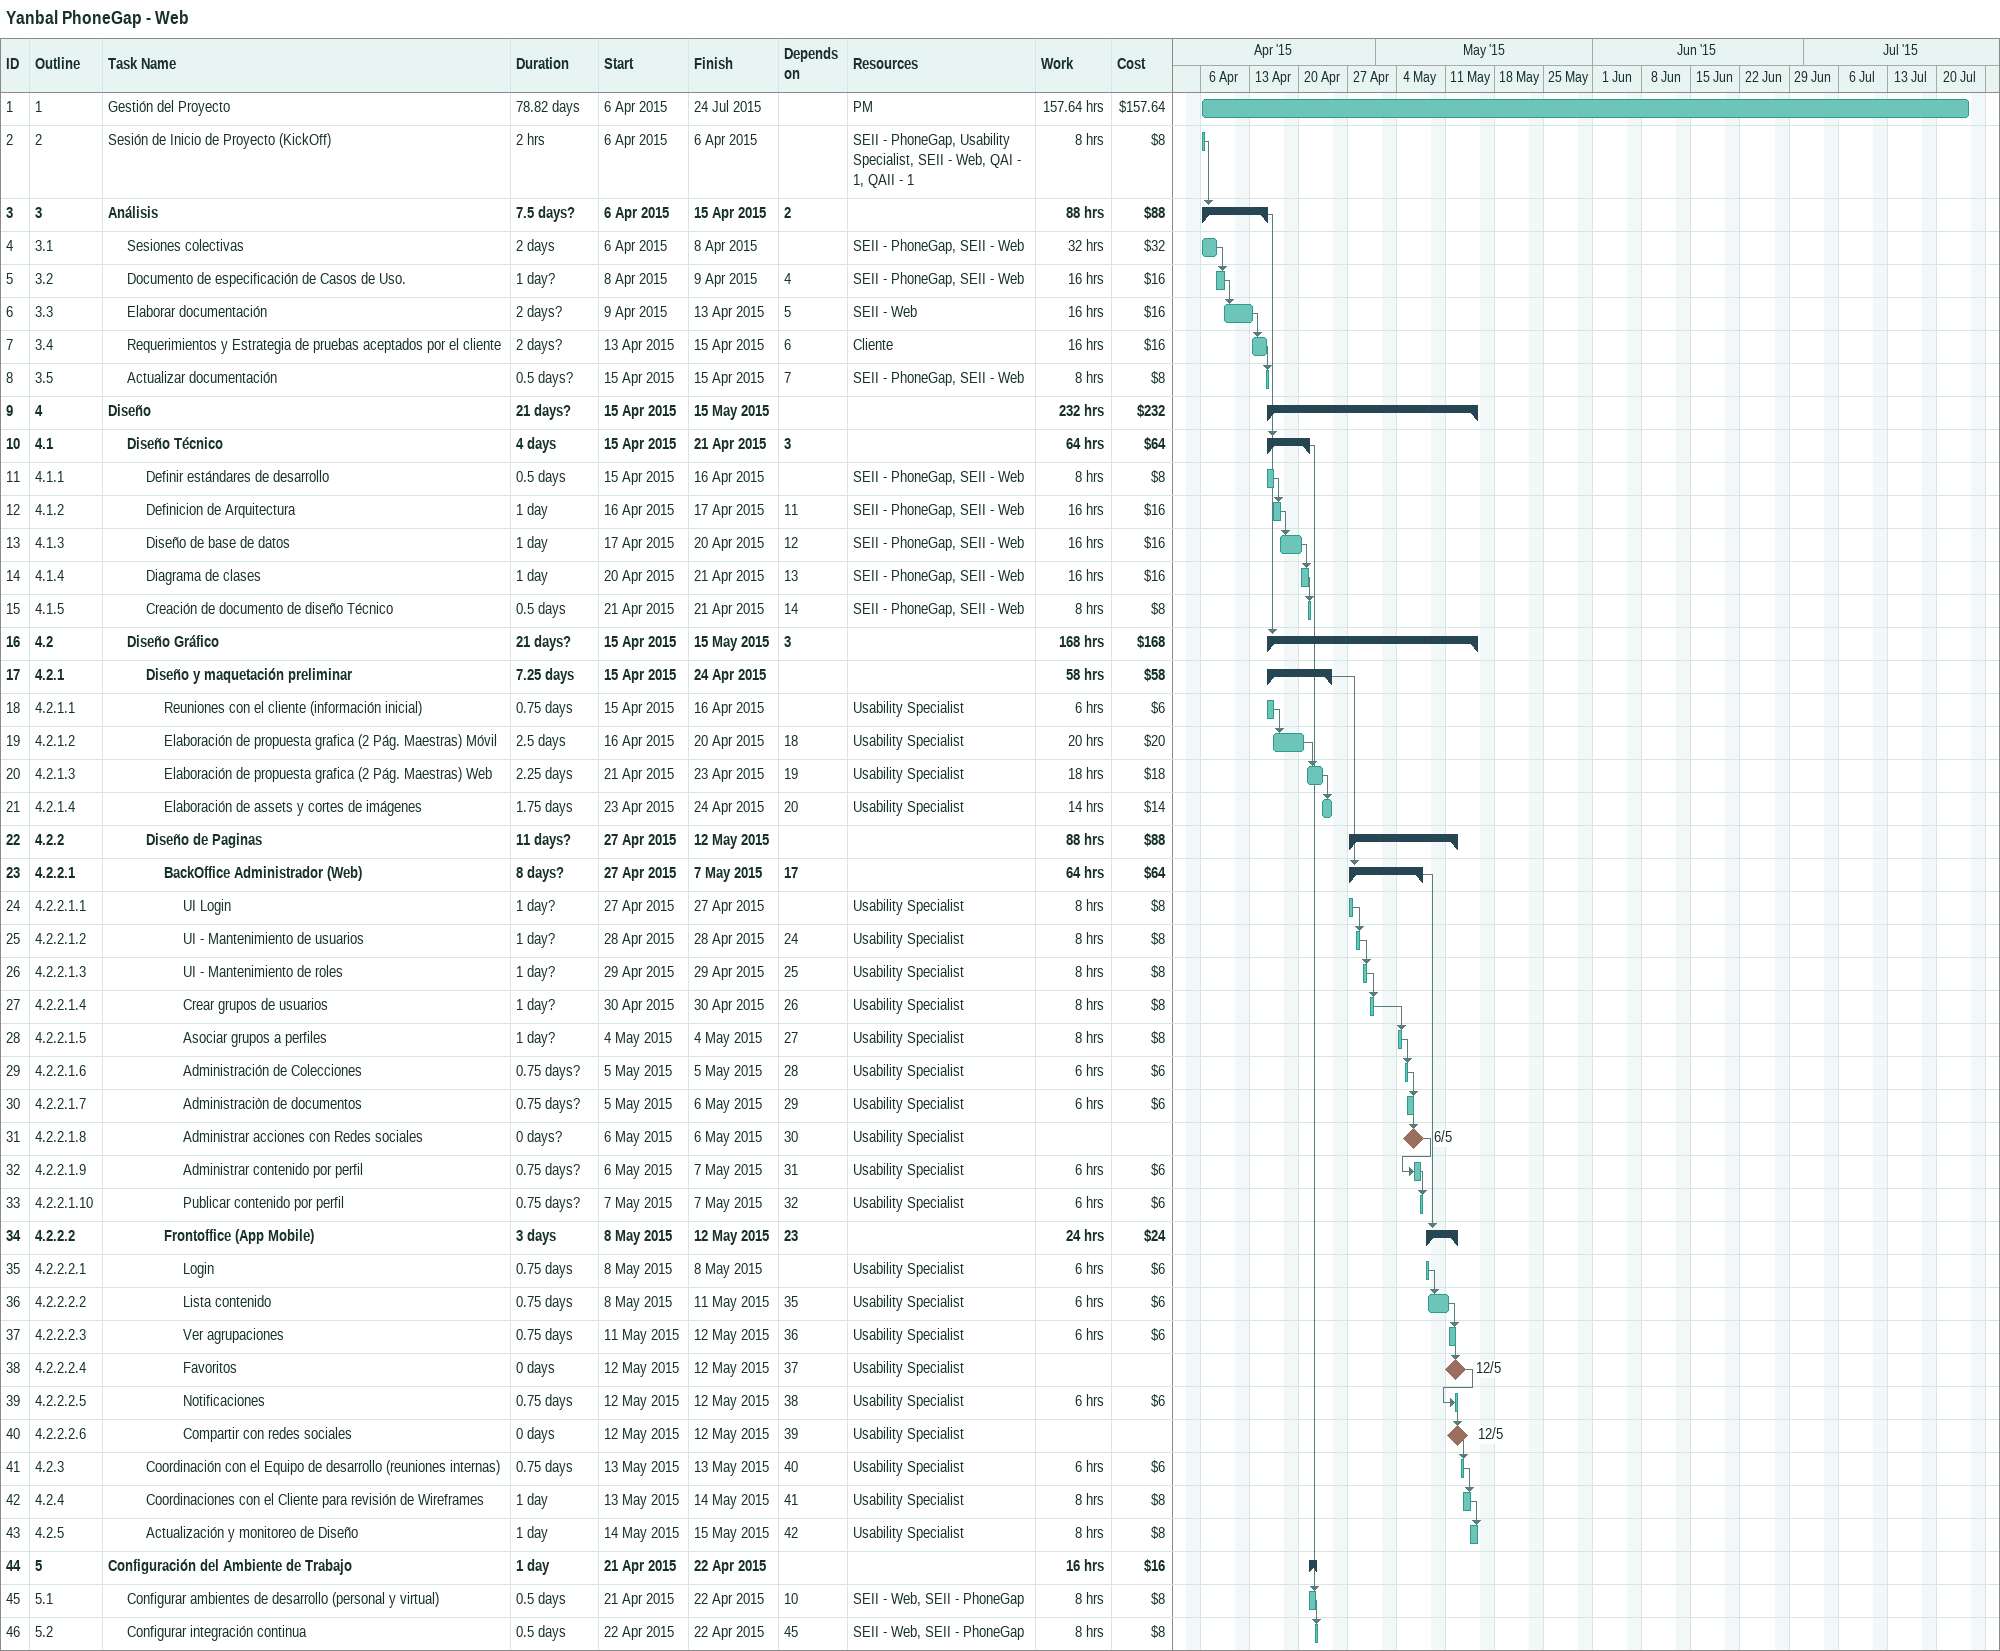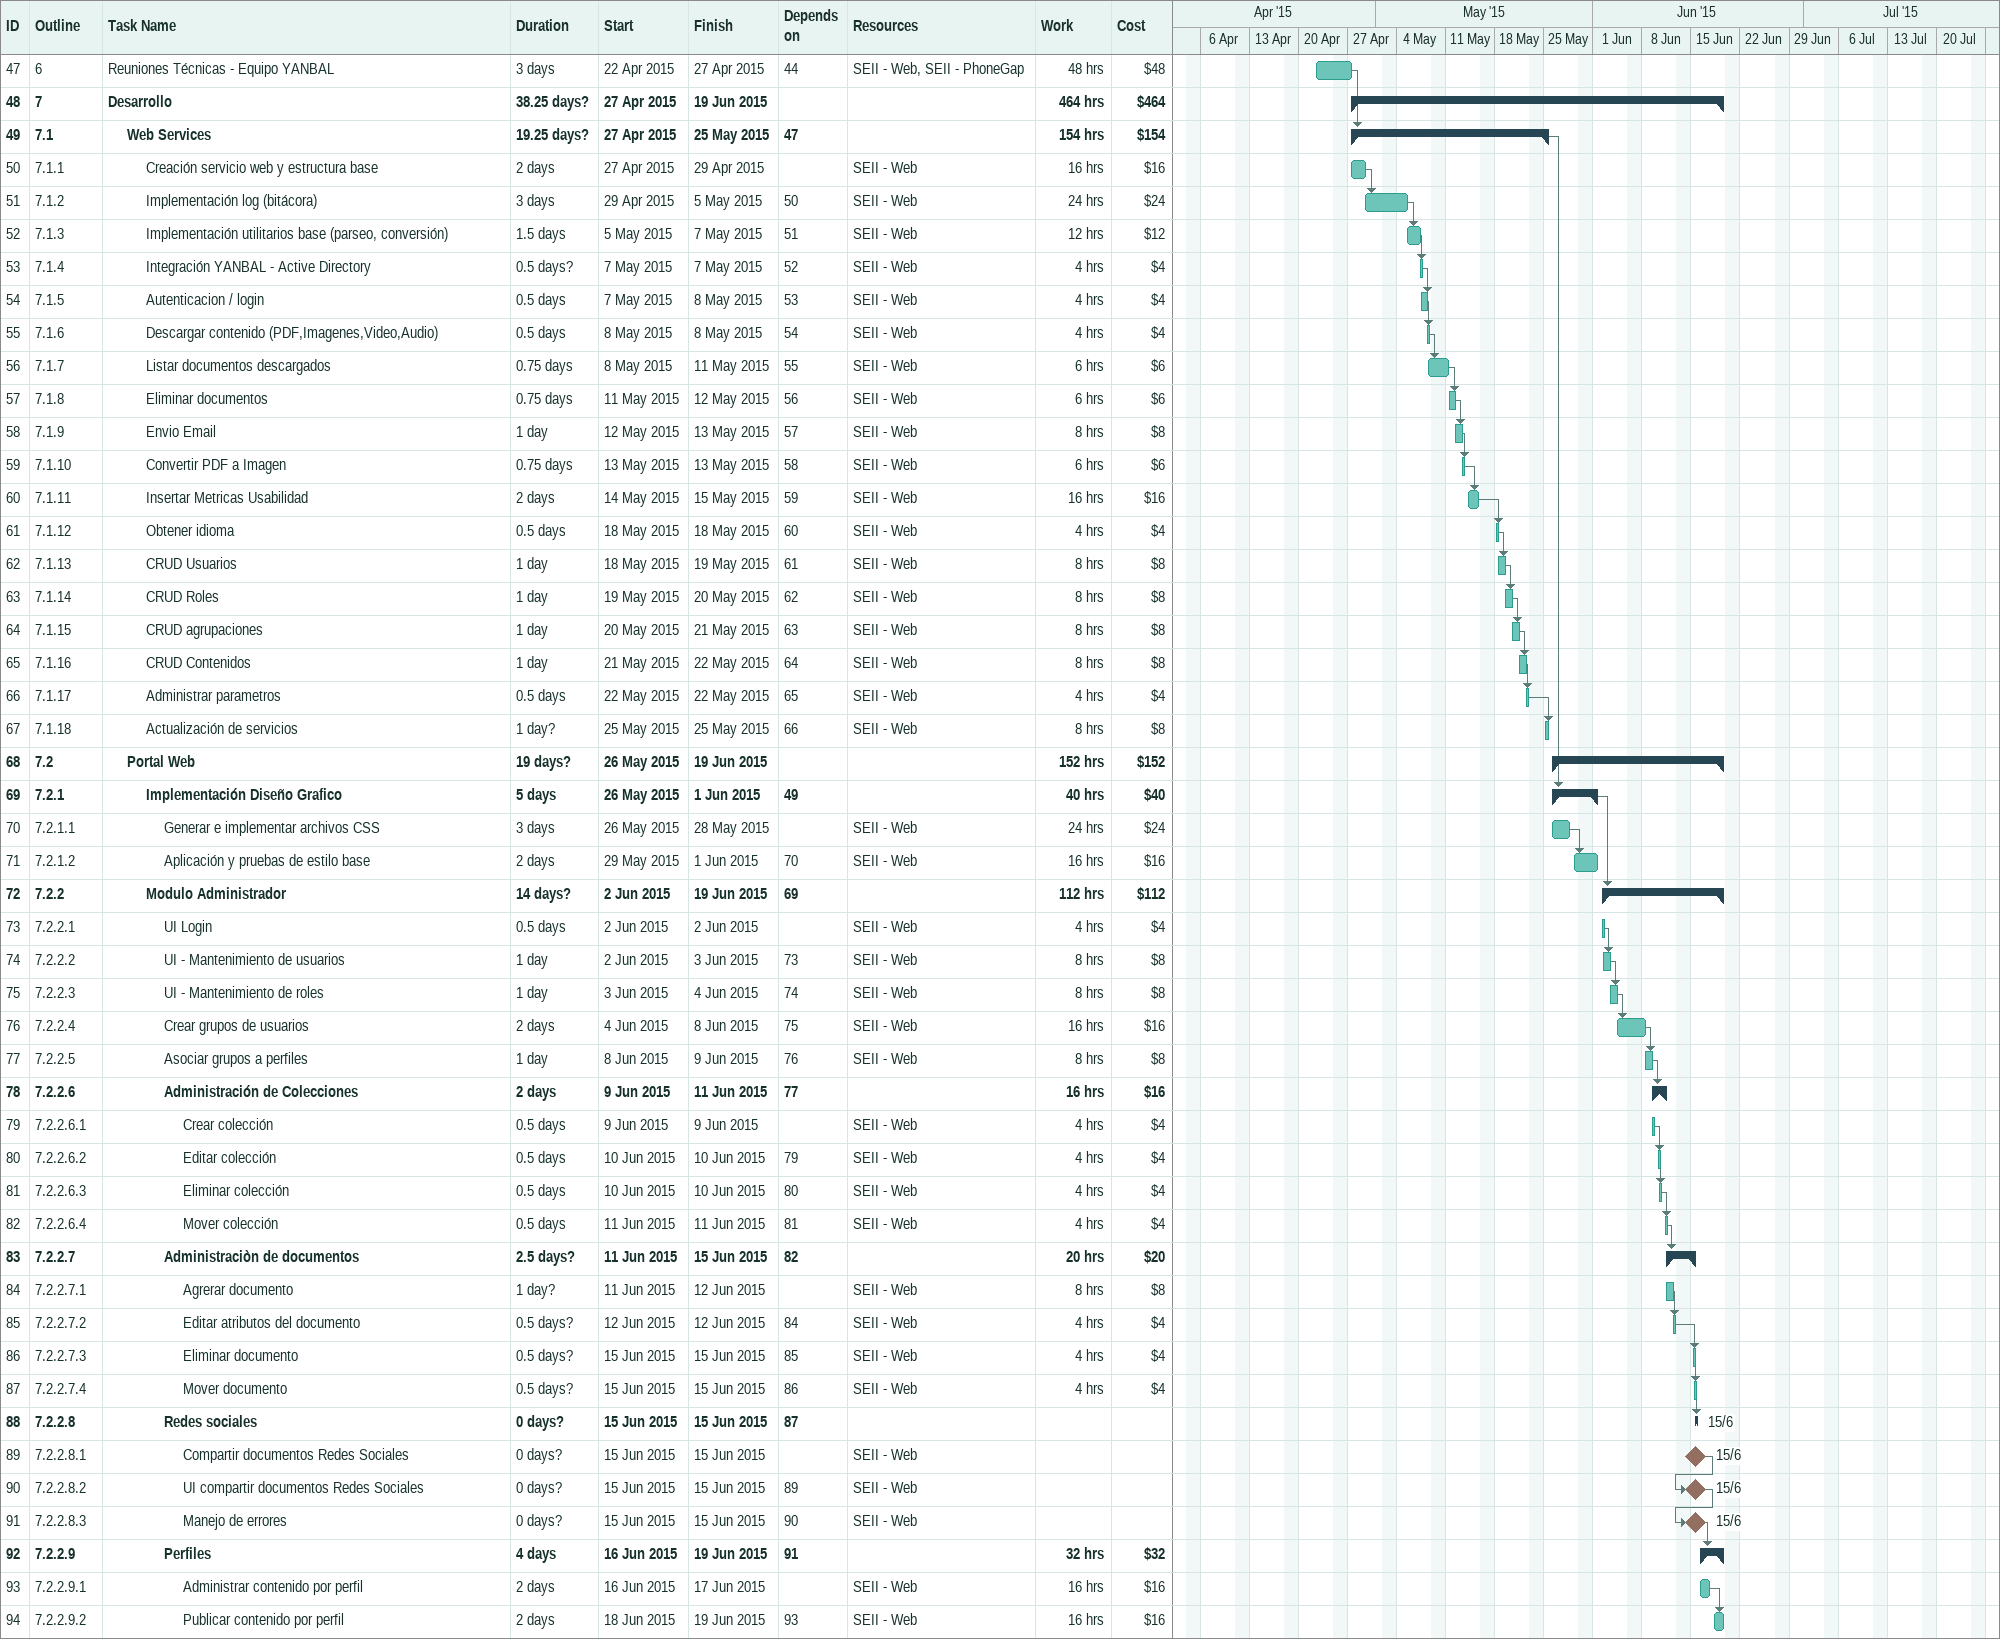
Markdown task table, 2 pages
Yanbal PhoneGap - Web

| ID | WBS | Task | Duration | Start | Finish | Predecessors | Resources | Work (h) | Cost ($) |
|---|---|---|---|---|---|---|---|---|---|
| 1 | 1 | Gestión del Proyecto | 78.82d | 2015-04-06 | 2015-07-24 |  | PM | 157.64 | 157.64 |
| 2 | 2 | Sesión de Inicio de Proyecto (KickOff) | 2h | 2015-04-06 | 2015-04-06 |  | SEII - PhoneGap, Usability Specialist, SEII - Web, QAI - 1, QAII - 1 | 8 | 8 |
| 3 | 3 | **Análisis** | 7.5d? | 2015-04-06 | 2015-04-15 | 2 |  | 88 | 88 |
| 4 | 3.1 | Sesiones colectivas | 2d | 2015-04-06 | 2015-04-08 |  | SEII - PhoneGap, SEII - Web | 32 | 32 |
| 5 | 3.2 | Documento de especificación de Casos de Uso. | 1d? | 2015-04-08 | 2015-04-09 | 4 | SEII - PhoneGap, SEII - Web | 16 | 16 |
| 6 | 3.3 | Elaborar documentación | 2d? | 2015-04-09 | 2015-04-13 | 5 | SEII - Web | 16 | 16 |
| 7 | 3.4 | Requerimientos y Estrategia de pruebas aceptados por el cliente | 2d? | 2015-04-13 | 2015-04-15 | 6 | Cliente | 16 | 16 |
| 8 | 3.5 | Actualizar documentación | 0.5d? | 2015-04-15 | 2015-04-15 | 7 | SEII - PhoneGap, SEII - Web | 8 | 8 |
| 9 | 4 | **Diseño** | 21d? | 2015-04-15 | 2015-05-15 |  |  | 232 | 232 |
| 10 | 4.1 | **Diseño Técnico** | 4d | 2015-04-15 | 2015-04-21 | 3 |  | 64 | 64 |
| 11 | 4.1.1 | Definir estándares de desarrollo | 0.5d | 2015-04-15 | 2015-04-16 |  | SEII - PhoneGap, SEII - Web | 8 | 8 |
| 12 | 4.1.2 | Definicion de Arquitectura | 1d | 2015-04-16 | 2015-04-17 | 11 | SEII - PhoneGap, SEII - Web | 16 | 16 |
| 13 | 4.1.3 | Diseño de base de datos | 1d | 2015-04-17 | 2015-04-20 | 12 | SEII - PhoneGap, SEII - Web | 16 | 16 |
| 14 | 4.1.4 | Diagrama de clases | 1d | 2015-04-20 | 2015-04-21 | 13 | SEII - PhoneGap, SEII - Web | 16 | 16 |
| 15 | 4.1.5 | Creación de documento de diseño Técnico | 0.5d | 2015-04-21 | 2015-04-21 | 14 | SEII - PhoneGap, SEII - Web | 8 | 8 |
| 16 | 4.2 | **Diseño Gráfico** | 21d? | 2015-04-15 | 2015-05-15 | 3 |  | 168 | 168 |
| 17 | 4.2.1 | **Diseño y maquetación preliminar** | 7.25d | 2015-04-15 | 2015-04-24 |  |  | 58 | 58 |
| 18 | 4.2.1.1 | Reuniones con el cliente (información inicial) | 0.75d | 2015-04-15 | 2015-04-16 |  | Usability Specialist | 6 | 6 |
| 19 | 4.2.1.2 | Elaboración de propuesta grafica (2 Pág. Maestras) Móvil | 2.5d | 2015-04-16 | 2015-04-20 | 18 | Usability Specialist | 20 | 20 |
| 20 | 4.2.1.3 | Elaboración de propuesta grafica (2 Pág. Maestras) Web | 2.25d | 2015-04-21 | 2015-04-23 | 19 | Usability Specialist | 18 | 18 |
| 21 | 4.2.1.4 | Elaboración de assets y cortes de imágenes | 1.75d | 2015-04-23 | 2015-04-24 | 20 | Usability Specialist | 14 | 14 |
| 22 | 4.2.2 | **Diseño de Paginas** | 11d? | 2015-04-27 | 2015-05-12 |  |  | 88 | 88 |
| 23 | 4.2.2.1 | **BackOffice Administrador (Web)** | 8d? | 2015-04-27 | 2015-05-07 | 17 |  | 64 | 64 |
| 24 | 4.2.2.1.1 | UI Login | 1d? | 2015-04-27 | 2015-04-27 |  | Usability Specialist | 8 | 8 |
| 25 | 4.2.2.1.2 | UI - Mantenimiento de usuarios | 1d? | 2015-04-28 | 2015-04-28 | 24 | Usability Specialist | 8 | 8 |
| 26 | 4.2.2.1.3 | UI - Mantenimiento de roles | 1d? | 2015-04-29 | 2015-04-29 | 25 | Usability Specialist | 8 | 8 |
| 27 | 4.2.2.1.4 | Crear grupos de usuarios | 1d? | 2015-04-30 | 2015-04-30 | 26 | Usability Specialist | 8 | 8 |
| 28 | 4.2.2.1.5 | Asociar grupos a perfiles | 1d? | 2015-05-04 | 2015-05-04 | 27 | Usability Specialist | 8 | 8 |
| 29 | 4.2.2.1.6 | Administración de Colecciones | 0.75d? | 2015-05-05 | 2015-05-05 | 28 | Usability Specialist | 6 | 6 |
| 30 | 4.2.2.1.7 | Administraciòn de documentos | 0.75d? | 2015-05-05 | 2015-05-06 | 29 | Usability Specialist | 6 | 6 |
| 31 | 4.2.2.1.8 | Administrar acciones con Redes sociales | 0d? | 2015-05-06 | 2015-05-06 | 30 | Usability Specialist |  |  |
| 32 | 4.2.2.1.9 | Administrar contenido por perfil | 0.75d? | 2015-05-06 | 2015-05-07 | 31 | Usability Specialist | 6 | 6 |
| 33 | 4.2.2.1.10 | Publicar contenido por perfil | 0.75d? | 2015-05-07 | 2015-05-07 | 32 | Usability Specialist | 6 | 6 |
| 34 | 4.2.2.2 | **Frontoffice (App Mobile)** | 3d | 2015-05-08 | 2015-05-12 | 23 |  | 24 | 24 |
| 35 | 4.2.2.2.1 | Login | 0.75d | 2015-05-08 | 2015-05-08 |  | Usability Specialist | 6 | 6 |
| 36 | 4.2.2.2.2 | Lista contenido | 0.75d | 2015-05-08 | 2015-05-11 | 35 | Usability Specialist | 6 | 6 |
| 37 | 4.2.2.2.3 | Ver agrupaciones | 0.75d | 2015-05-11 | 2015-05-12 | 36 | Usability Specialist | 6 | 6 |
| 38 | 4.2.2.2.4 | Favoritos | 0d | 2015-05-12 | 2015-05-12 | 37 | Usability Specialist |  |  |
| 39 | 4.2.2.2.5 | Notificaciones | 0.75d | 2015-05-12 | 2015-05-12 | 38 | Usability Specialist | 6 | 6 |
| 40 | 4.2.2.2.6 | Compartir con redes sociales | 0d | 2015-05-12 | 2015-05-12 | 39 | Usability Specialist |  |  |
| 41 | 4.2.3 | Coordinación con el Equipo de desarrollo (reuniones internas) | 0.75d | 2015-05-13 | 2015-05-13 | 40 | Usability Specialist | 6 | 6 |
| 42 | 4.2.4 | Coordinaciones con el Cliente para revisión de Wireframes | 1d | 2015-05-13 | 2015-05-14 | 41 | Usability Specialist | 8 | 8 |
| 43 | 4.2.5 | Actualización y monitoreo de Diseño | 1d | 2015-05-14 | 2015-05-15 | 42 | Usability Specialist | 8 | 8 |
| 44 | 5 | **Configuración del Ambiente de Trabajo** | 1d | 2015-04-21 | 2015-04-22 |  |  | 16 | 16 |
| 45 | 5.1 | Configurar ambientes de desarrollo (personal y virtual) | 0.5d | 2015-04-21 | 2015-04-22 | 10 | SEII - Web, SEII - PhoneGap | 8 | 8 |
| 46 | 5.2 | Configurar integración continua | 0.5d | 2015-04-22 | 2015-04-22 | 45 | SEII - Web, SEII - PhoneGap | 8 | 8 |
| 47 | 6 | Reuniones Técnicas - Equipo YANBAL | 3d | 2015-04-22 | 2015-04-27 | 44 | SEII - Web, SEII - PhoneGap | 48 | 48 |
| 48 | 7 | **Desarrollo** | 38.25d? | 2015-04-27 | 2015-06-19 |  |  | 464 | 464 |
| 49 | 7.1 | **Web Services** | 19.25d? | 2015-04-27 | 2015-05-25 | 47 |  | 154 | 154 |
| 50 | 7.1.1 | Creación servicio web y estructura base | 2d | 2015-04-27 | 2015-04-29 |  | SEII - Web | 16 | 16 |
| 51 | 7.1.2 | Implementación log (bitácora) | 3d | 2015-04-29 | 2015-05-05 | 50 | SEII - Web | 24 | 24 |
| 52 | 7.1.3 | Implementación utilitarios base (parseo, conversión) | 1.5d | 2015-05-05 | 2015-05-07 | 51 | SEII - Web | 12 | 12 |
| 53 | 7.1.4 | Integración YANBAL - Active Directory | 0.5d? | 2015-05-07 | 2015-05-07 | 52 | SEII - Web | 4 | 4 |
| 54 | 7.1.5 | Autenticacion / login | 0.5d | 2015-05-07 | 2015-05-08 | 53 | SEII - Web | 4 | 4 |
| 55 | 7.1.6 | Descargar contenido (PDF,Imagenes,Video,Audio) | 0.5d | 2015-05-08 | 2015-05-08 | 54 | SEII - Web | 4 | 4 |
| 56 | 7.1.7 | Listar documentos descargados | 0.75d | 2015-05-08 | 2015-05-11 | 55 | SEII - Web | 6 | 6 |
| 57 | 7.1.8 | Eliminar documentos | 0.75d | 2015-05-11 | 2015-05-12 | 56 | SEII - Web | 6 | 6 |
| 58 | 7.1.9 | Envio Email | 1d | 2015-05-12 | 2015-05-13 | 57 | SEII - Web | 8 | 8 |
| 59 | 7.1.10 | Convertir PDF a Imagen | 0.75d | 2015-05-13 | 2015-05-13 | 58 | SEII - Web | 6 | 6 |
| 60 | 7.1.11 | Insertar Metricas Usabilidad | 2d | 2015-05-14 | 2015-05-15 | 59 | SEII - Web | 16 | 16 |
| 61 | 7.1.12 | Obtener idioma | 0.5d | 2015-05-18 | 2015-05-18 | 60 | SEII - Web | 4 | 4 |
| 62 | 7.1.13 | CRUD Usuarios | 1d | 2015-05-18 | 2015-05-19 | 61 | SEII - Web | 8 | 8 |
| 63 | 7.1.14 | CRUD Roles | 1d | 2015-05-19 | 2015-05-20 | 62 | SEII - Web | 8 | 8 |
| 64 | 7.1.15 | CRUD agrupaciones | 1d | 2015-05-20 | 2015-05-21 | 63 | SEII - Web | 8 | 8 |
| 65 | 7.1.16 | CRUD Contenidos | 1d | 2015-05-21 | 2015-05-22 | 64 | SEII - Web | 8 | 8 |
| 66 | 7.1.17 | Administrar parametros | 0.5d | 2015-05-22 | 2015-05-22 | 65 | SEII - Web | 4 | 4 |
| 67 | 7.1.18 | Actualización de servicios | 1d? | 2015-05-25 | 2015-05-25 | 66 | SEII - Web | 8 | 8 |
| 68 | 7.2 | **Portal Web** | 19d? | 2015-05-26 | 2015-06-19 |  |  | 152 | 152 |
| 69 | 7.2.1 | **Implementación Diseño Grafico** | 5d | 2015-05-26 | 2015-06-01 | 49 |  | 40 | 40 |
| 70 | 7.2.1.1 | Generar e implementar archivos CSS | 3d | 2015-05-26 | 2015-05-28 |  | SEII - Web | 24 | 24 |
| 71 | 7.2.1.2 | Aplicación y pruebas de estilo base | 2d | 2015-05-29 | 2015-06-01 | 70 | SEII - Web | 16 | 16 |
| 72 | 7.2.2 | **Modulo Administrador** | 14d? | 2015-06-02 | 2015-06-19 | 69 |  | 112 | 112 |
| 73 | 7.2.2.1 | UI Login | 0.5d | 2015-06-02 | 2015-06-02 |  | SEII - Web | 4 | 4 |
| 74 | 7.2.2.2 | UI - Mantenimiento de usuarios | 1d | 2015-06-02 | 2015-06-03 | 73 | SEII - Web | 8 | 8 |
| 75 | 7.2.2.3 | UI - Mantenimiento de roles | 1d | 2015-06-03 | 2015-06-04 | 74 | SEII - Web | 8 | 8 |
| 76 | 7.2.2.4 | Crear grupos de usuarios | 2d | 2015-06-04 | 2015-06-08 | 75 | SEII - Web | 16 | 16 |
| 77 | 7.2.2.5 | Asociar grupos a perfiles | 1d | 2015-06-08 | 2015-06-09 | 76 | SEII - Web | 8 | 8 |
| 78 | 7.2.2.6 | **Administración de Colecciones** | 2d | 2015-06-09 | 2015-06-11 | 77 |  | 16 | 16 |
| 79 | 7.2.2.6.1 | Crear colección | 0.5d | 2015-06-09 | 2015-06-09 |  | SEII - Web | 4 | 4 |
| 80 | 7.2.2.6.2 | Editar colección | 0.5d | 2015-06-10 | 2015-06-10 | 79 | SEII - Web | 4 | 4 |
| 81 | 7.2.2.6.3 | Eliminar colección | 0.5d | 2015-06-10 | 2015-06-10 | 80 | SEII - Web | 4 | 4 |
| 82 | 7.2.2.6.4 | Mover colección | 0.5d | 2015-06-11 | 2015-06-11 | 81 | SEII - Web | 4 | 4 |
| 83 | 7.2.2.7 | **Administraciòn de documentos** | 2.5d? | 2015-06-11 | 2015-06-15 | 82 |  | 20 | 20 |
| 84 | 7.2.2.7.1 | Agrerar documento | 1d? | 2015-06-11 | 2015-06-12 |  | SEII - Web | 8 | 8 |
| 85 | 7.2.2.7.2 | Editar atributos del documento | 0.5d? | 2015-06-12 | 2015-06-12 | 84 | SEII - Web | 4 | 4 |
| 86 | 7.2.2.7.3 | Eliminar documento | 0.5d? | 2015-06-15 | 2015-06-15 | 85 | SEII - Web | 4 | 4 |
| 87 | 7.2.2.7.4 | Mover documento | 0.5d? | 2015-06-15 | 2015-06-15 | 86 | SEII - Web | 4 | 4 |
| 88 | 7.2.2.8 | **Redes sociales** | 0d? | 2015-06-15 | 2015-06-15 | 87 |  |  |  |
| 89 | 7.2.2.8.1 | Compartir documentos Redes Sociales | 0d? | 2015-06-15 | 2015-06-15 |  | SEII - Web |  |  |
| 90 | 7.2.2.8.2 | UI compartir documentos Redes Sociales | 0d? | 2015-06-15 | 2015-06-15 | 89 | SEII - Web |  |  |
| 91 | 7.2.2.8.3 | Manejo de errores | 0d? | 2015-06-15 | 2015-06-15 | 90 | SEII - Web |  |  |
| 92 | 7.2.2.9 | **Perfiles** | 4d | 2015-06-16 | 2015-06-19 | 91 |  | 32 | 32 |
| 93 | 7.2.2.9.1 | Administrar contenido por perfil | 2d | 2015-06-16 | 2015-06-17 |  | SEII - Web | 16 | 16 |
| 94 | 7.2.2.9.2 | Publicar contenido por perfil | 2d | 2015-06-18 | 2015-06-19 | 93 | SEII - Web | 16 | 16 |
